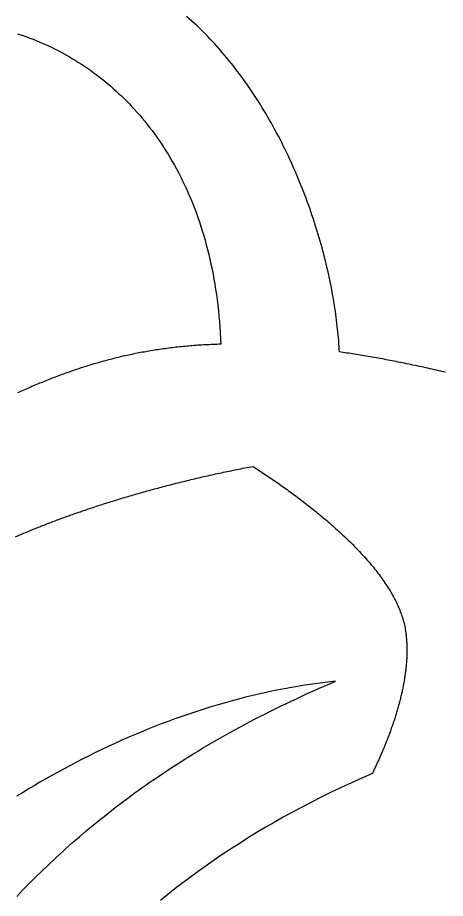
# Model space of a CAD drawing. Extents: x 5 to 105, y 2 to 136.
# Drawn here: x 74.37 to 78.22, y 87.13 to 95.06 of the extents above; entities that cross this region are included whole.
import ezdxf

# ---------------------------------------------------------------- set-up
doc = ezdxf.new("R2010")
doc.units = 0
doc.layers.get('0').update_dxf_attribs({"linetype": 'CONTINUOUS'})

msp = doc.modelspace()

# ---------------------------------------------------------------- linework, layer by layer
at = {"color": 7}
msp.add_lwpolyline([(76.1984, 92.1181), (76.1984, 92.1181)], close=True, dxfattribs=at)
for points in [[(77.2647, 92.0492, 0), (77.2634, 92.0742, 0), (77.2619, 92.0994, 0), (77.2602, 92.1249, 0), (77.2583, 92.1505, 0), (77.2562, 92.1763, 0), (77.254, 92.2023, 0), (77.2515, 92.2284, 0), (77.2488, 92.2548, 0), (77.2459, 92.2813, 0), (77.2428, 92.308, 0), (77.2396, 92.3349, 0), (77.2361, 92.3619, 0), (77.2324, 92.389, 0), (77.2285, 92.4163, 0), (77.2244, 92.4438, 0), (77.2202, 92.4714, 0), (77.2157, 92.4991, 0), (77.211, 92.527, 0), (77.2061, 92.555, 0), (77.201, 92.5831, 0), (77.1958, 92.6114, 0), (77.1903, 92.6397, 0), (77.1846, 92.6682, 0), (77.1787, 92.6968, 0), (77.1726, 92.7255, 0), (77.1663, 92.7542, 0), (77.1598, 92.7831, 0), (77.1531, 92.812, 0), (77.1462, 92.8411, 0), (77.1391, 92.8702, 0), (77.1317, 92.8994, 0), (77.1242, 92.9287, 0), (77.1165, 92.958, 0), (77.1086, 92.9874, 0), (77.1004, 93.0168, 0), (77.0921, 93.0463, 0), (77.0836, 93.0759, 0), (77.0748, 93.1055, 0), (77.0658, 93.1351, 0), (77.0567, 93.1648, 0), (77.0473, 93.1945, 0), (77.0377, 93.2243, 0), (77.028, 93.254, 0), (77.018, 93.2838, 0), (77.0078, 93.3136, 0), (76.9974, 93.3434, 0), (76.9868, 93.3732, 0), (76.9759, 93.403, 0), (76.9649, 93.4328, 0), (76.9537, 93.4626, 0), (76.9422, 93.4924, 0), (76.9306, 93.5222, 0), (76.9187, 93.5519, 0), (76.9066, 93.5816, 0), (76.8944, 93.6113, 0), (76.8819, 93.641, 0), (76.8692, 93.6706, 0), (76.8563, 93.7002, 0), (76.8431, 93.7297, 0), (76.8298, 93.7592, 0), (76.8163, 93.7886, 0), (76.8025, 93.818, 0), (76.7886, 93.8473, 0), (76.7744, 93.8765, 0), (76.76, 93.9057, 0), (76.7454, 93.9347, 0), (76.7306, 93.9637, 0), (76.7156, 93.9926, 0), (76.7003, 94.0215, 0), (76.6849, 94.0502, 0), (76.6692, 94.0788, 0), (76.6534, 94.1073, 0), (76.6373, 94.1357, 0), (76.621, 94.164, 0), (76.6045, 94.1922, 0), (76.5877, 94.2203, 0), (76.5708, 94.2482, 0), (76.5536, 94.276, 0), (76.5363, 94.3037, 0), (76.5187, 94.3312, 0), (76.5009, 94.3586, 0), (76.4828, 94.3858, 0), (76.4646, 94.4129, 0), (76.4462, 94.4398, 0), (76.4275, 94.4666, 0), (76.4086, 94.4932, 0), (76.3895, 94.5196, 0), (76.3702, 94.5459, 0), (76.3507, 94.572, 0), (76.3309, 94.5979, 0), (76.311, 94.6236, 0), (76.2908, 94.6491, 0), (76.2704, 94.6744, 0), (76.2498, 94.6995, 0), (76.2289, 94.7244, 0), (76.2079, 94.7492, 0), (76.1866, 94.7736, 0), (76.1651, 94.7979, 0), (76.1434, 94.822, 0), (76.1214, 94.8458, 0), (76.0993, 94.8694, 0), (76.0769, 94.8928, 0), (76.0543, 94.9159, 0), (76.0315, 94.9387, 0), (76.0085, 94.9614, 0), (75.9852, 94.9837, 0), (75.9618, 95.0059, 0), (75.9381, 95.0277, 0), (75.9141, 95.0493, 0), (75.89, 95.0706, 0)], [(74.3694, 94.9138, 0), (74.3972, 94.9047, 0), (74.425, 94.8952, 0), (74.4528, 94.8853, 0), (74.4806, 94.8751, 0), (74.5084, 94.8644, 0), (74.5361, 94.8533, 0), (74.5639, 94.8419, 0), (74.5915, 94.83, 0), (74.6191, 94.8178, 0), (74.6467, 94.8051, 0), (74.6742, 94.792, 0), (74.7017, 94.7786, 0), (74.7291, 94.7647, 0), (74.7564, 94.7504, 0), (74.7836, 94.7357, 0), (74.8108, 94.7206, 0), (74.8378, 94.7051, 0), (74.8648, 94.6891, 0), (74.8916, 94.6728, 0), (74.9184, 94.656, 0), (74.945, 94.6388, 0), (74.9715, 94.6212, 0), (74.9979, 94.6032, 0), (75.0242, 94.5848, 0), (75.0503, 94.5659, 0), (75.0763, 94.5466, 0), (75.1021, 94.5269, 0), (75.1278, 94.5068, 0), (75.1533, 94.4862, 0), (75.1787, 94.4652, 0), (75.2039, 94.4438, 0), (75.2289, 94.422, 0), (75.2537, 94.3997, 0), (75.2783, 94.377, 0), (75.3028, 94.3538, 0), (75.327, 94.3302, 0), (75.3511, 94.3062, 0), (75.3749, 94.2817, 0), (75.3985, 94.2568, 0), (75.4219, 94.2314, 0), (75.445, 94.2056, 0), (75.468, 94.1794, 0), (75.4906, 94.1527, 0), (75.5131, 94.1256, 0), (75.5353, 94.098, 0), (75.5572, 94.07, 0), (75.5789, 94.0415, 0), (75.6003, 94.0125, 0), (75.6214, 93.9832, 0), (75.6423, 93.9533, 0), (75.6628, 93.923, 0), (75.6831, 93.8922, 0), (75.7031, 93.861, 0), (75.7227, 93.8294, 0), (75.7421, 93.7972, 0), (75.7611, 93.7646, 0), (75.7799, 93.7315, 0), (75.7983, 93.698, 0), (75.8164, 93.664, 0), (75.8341, 93.6295, 0), (75.8515, 93.5946, 0), (75.8685, 93.5592, 0), (75.8852, 93.5233, 0), (75.9016, 93.487, 0), (75.9175, 93.4501, 0), (75.9331, 93.4128, 0), (75.9484, 93.3751, 0), (75.9632, 93.3368, 0), (75.9776, 93.2981, 0), (75.9917, 93.2588, 0), (76.0054, 93.2191, 0), (76.0186, 93.179, 0), (76.0314, 93.1383, 0), (76.0439, 93.0971, 0), (76.0559, 93.0555, 0), (76.0674, 93.0133, 0), (76.0786, 92.9707, 0), (76.0893, 92.9276, 0), (76.0995, 92.884, 0), (76.1093, 92.8399, 0), (76.1187, 92.7953, 0), (76.1276, 92.7502, 0), (76.136, 92.7046, 0), (76.1439, 92.6585, 0), (76.1514, 92.6119, 0), (76.1584, 92.5648, 0), (76.1648, 92.5172, 0), (76.1708, 92.4691, 0), (76.1763, 92.4205, 0), (76.1813, 92.3714, 0), (76.1858, 92.3218, 0), (76.1897, 92.2716, 0), (76.1931, 92.221, 0), (76.196, 92.1698, 0), (76.1984, 92.1181, 0)], [(76.1984, 92.1182, 0), (76.1808, 92.1177, 0), (76.1634, 92.1171, 0), (76.1459, 92.1165, 0), (76.1286, 92.1159, 0), (76.1113, 92.1152, 0), (76.094, 92.1144, 0), (76.0769, 92.1136, 0), (76.0597, 92.1127, 0), (76.0427, 92.1117, 0), (76.0256, 92.1107, 0), (76.0087, 92.1096, 0), (75.9918, 92.1085, 0), (75.9749, 92.1073, 0), (75.9581, 92.1061, 0), (75.9414, 92.1048, 0), (75.9247, 92.1034, 0), (75.908, 92.102, 0), (75.8914, 92.1005, 0), (75.8749, 92.099, 0), (75.8584, 92.0974, 0), (75.842, 92.0958, 0), (75.8256, 92.0941, 0), (75.8092, 92.0923, 0), (75.7929, 92.0905, 0), (75.7767, 92.0886, 0), (75.7605, 92.0867, 0), (75.7443, 92.0847, 0), (75.7282, 92.0827, 0), (75.7121, 92.0806, 0), (75.6961, 92.0784, 0), (75.6801, 92.0762, 0), (75.6642, 92.074, 0), (75.6483, 92.0717, 0), (75.6324, 92.0693, 0), (75.6166, 92.0669, 0), (75.6009, 92.0644, 0), (75.5851, 92.0619, 0), (75.5694, 92.0593, 0), (75.5538, 92.0567, 0), (75.5382, 92.054, 0), (75.5226, 92.0512, 0), (75.5071, 92.0484, 0), (75.4916, 92.0456, 0), (75.4761, 92.0427, 0), (75.4607, 92.0397, 0), (75.4453, 92.0367, 0), (75.43, 92.0337, 0), (75.4147, 92.0306, 0), (75.3994, 92.0274, 0), (75.3841, 92.0242, 0), (75.3689, 92.0209, 0), (75.3537, 92.0176, 0), (75.3386, 92.0142, 0), (75.3235, 92.0108, 0), (75.3084, 92.0073, 0), (75.2933, 92.0038, 0), (75.2783, 92.0002, 0), (75.2633, 91.9966, 0), (75.2483, 91.9929, 0), (75.2334, 91.9892, 0), (75.2185, 91.9854, 0), (75.2036, 91.9816, 0), (75.1888, 91.9777, 0), (75.1739, 91.9738, 0), (75.1591, 91.9698, 0), (75.1443, 91.9658, 0), (75.1296, 91.9617, 0), (75.1148, 91.9576, 0), (75.1001, 91.9534, 0), (75.0854, 91.9492, 0), (75.0708, 91.945, 0), (75.0561, 91.9406, 0), (75.0415, 91.9363, 0), (75.0269, 91.9319, 0), (75.0123, 91.9274, 0), (74.9978, 91.9229, 0), (74.9832, 91.9184, 0), (74.9687, 91.9137, 0), (74.9542, 91.9091, 0), (74.9397, 91.9044, 0), (74.9252, 91.8997, 0), (74.9108, 91.8949, 0), (74.8963, 91.89, 0), (74.8819, 91.8852, 0), (74.8675, 91.8802, 0), (74.8531, 91.8753, 0), (74.8387, 91.8702, 0), (74.8244, 91.8652, 0), (74.81, 91.8601, 0), (74.7957, 91.8549, 0), (74.7813, 91.8497, 0), (74.767, 91.8444, 0), (74.7527, 91.8392, 0), (74.7384, 91.8338, 0), (74.7241, 91.8284, 0), (74.7098, 91.823, 0), (74.6955, 91.8175, 0), (74.6813, 91.812, 0), (74.667, 91.8065, 0), (74.6528, 91.8009, 0), (74.6385, 91.7952, 0), (74.6243, 91.7895, 0), (74.61, 91.7838, 0), (74.5958, 91.778, 0), (74.5816, 91.7722, 0), (74.5673, 91.7664, 0), (74.5531, 91.7605, 0), (74.5389, 91.7545, 0), (74.5247, 91.7485, 0), (74.5105, 91.7425, 0), (74.4962, 91.7364, 0), (74.482, 91.7303, 0), (74.4678, 91.7242, 0), (74.4536, 91.718, 0), (74.4394, 91.7117, 0), (74.4251, 91.7055, 0), (74.4109, 91.6991, 0), (74.3967, 91.6928, 0), (74.3825, 91.6864, 0), (74.3682, 91.6799, 0)], [(78.2188, 91.866, 0), (78.1988, 91.8707, 0), (78.1789, 91.8753, 0), (78.1591, 91.8799, 0), (78.1393, 91.8844, 0), (78.1196, 91.8889, 0), (78.1, 91.8933, 0), (78.0804, 91.8977, 0), (78.061, 91.902, 0), (78.0415, 91.9063, 0), (78.0222, 91.9105, 0), (78.0029, 91.9147, 0), (77.9836, 91.9189, 0), (77.9645, 91.923, 0), (77.9454, 91.9271, 0), (77.9263, 91.9311, 0), (77.9073, 91.9351, 0), (77.8884, 91.939, 0), (77.8696, 91.9429, 0), (77.8508, 91.9468, 0), (77.8321, 91.9506, 0), (77.8134, 91.9543, 0), (77.7948, 91.958, 0), (77.7763, 91.9617, 0), (77.7578, 91.9653, 0), (77.7394, 91.9689, 0), (77.721, 91.9724, 0), (77.7027, 91.9759, 0), (77.6845, 91.9794, 0), (77.6663, 91.9828, 0), (77.6482, 91.9861, 0), (77.6302, 91.9895, 0), (77.6122, 91.9927, 0), (77.5943, 91.996, 0), (77.5764, 91.9991, 0), (77.5586, 92.0023, 0), (77.5408, 92.0054, 0), (77.5232, 92.0084, 0), (77.5055, 92.0115, 0), (77.488, 92.0144, 0), (77.4704, 92.0174, 0), (77.453, 92.0202, 0), (77.4356, 92.0231, 0), (77.4182, 92.0259, 0), (77.4009, 92.0286, 0), (77.3837, 92.0314, 0), (77.3665, 92.034, 0), (77.3494, 92.0367, 0), (77.3324, 92.0393, 0), (77.3154, 92.0418, 0), (77.2984, 92.0443, 0), (77.2815, 92.0468, 0), (77.2647, 92.0492, 0)], [(74.5171, 90.4548, 0), (74.5298, 90.46, 0), (74.5426, 90.4651, 0), (74.5554, 90.4702, 0), (74.5683, 90.4753, 0), (74.5812, 90.4804, 0), (74.5942, 90.4855, 0), (74.6072, 90.4906, 0), (74.6203, 90.4957, 0), (74.6334, 90.5008, 0), (74.6466, 90.5059, 0), (74.6598, 90.511, 0), (74.673, 90.516, 0), (74.6864, 90.5211, 0), (74.6997, 90.5261, 0), (74.7131, 90.5312, 0), (74.7266, 90.5362, 0), (74.7401, 90.5412, 0), (74.7536, 90.5462, 0), (74.7672, 90.5512, 0), (74.7808, 90.5562, 0), (74.7945, 90.5612, 0), (74.8083, 90.5662, 0), (74.8221, 90.5712, 0), (74.8359, 90.5761, 0), (74.8498, 90.5811, 0), (74.8637, 90.586, 0), (74.8776, 90.591, 0), (74.8916, 90.5959, 0), (74.9057, 90.6008, 0), (74.9198, 90.6057, 0), (74.934, 90.6106, 0), (74.9482, 90.6155, 0), (74.9624, 90.6204, 0), (74.9767, 90.6253, 0), (74.991, 90.6301, 0), (75.0054, 90.635, 0), (75.0198, 90.6398, 0), (75.0343, 90.6447, 0), (75.0488, 90.6495, 0), (75.0633, 90.6543, 0), (75.0779, 90.6591, 0), (75.0926, 90.6639, 0), (75.1072, 90.6687, 0), (75.122, 90.6734, 0), (75.1368, 90.6782, 0), (75.1516, 90.6829, 0), (75.1664, 90.6877, 0), (75.1813, 90.6924, 0), (75.1963, 90.6971, 0), (75.2113, 90.7018, 0), (75.2263, 90.7065, 0), (75.2414, 90.7112, 0), (75.2565, 90.7158, 0), (75.2717, 90.7205, 0), (75.2869, 90.7251, 0), (75.3021, 90.7297, 0), (75.3174, 90.7343, 0), (75.3327, 90.7389, 0), (75.3481, 90.7435, 0), (75.3635, 90.7481, 0), (75.379, 90.7527, 0), (75.3945, 90.7572, 0), (75.41, 90.7618, 0), (75.4256, 90.7663, 0), (75.4412, 90.7708, 0), (75.4569, 90.7753, 0), (75.4726, 90.7798, 0), (75.4884, 90.7842, 0), (75.5042, 90.7887, 0), (75.52, 90.7931, 0), (75.5359, 90.7975, 0), (75.5518, 90.8019, 0), (75.5677, 90.8063, 0), (75.5837, 90.8107, 0), (75.5998, 90.8151, 0), (75.6158, 90.8194, 0), (75.6319, 90.8238, 0), (75.6481, 90.8281, 0), (75.6643, 90.8324, 0), (75.6805, 90.8367, 0), (75.6968, 90.841, 0), (75.7131, 90.8452, 0), (75.7294, 90.8495, 0), (75.7458, 90.8537, 0), (75.7623, 90.8579, 0), (75.7787, 90.8621, 0), (75.7952, 90.8663, 0), (75.8118, 90.8704, 0), (75.8284, 90.8746, 0), (75.845, 90.8787, 0), (75.8616, 90.8828, 0), (75.8783, 90.8869, 0), (75.8951, 90.891, 0), (75.9118, 90.8951, 0), (75.9287, 90.8991, 0), (75.9455, 90.9031, 0), (75.9624, 90.9071, 0), (75.9793, 90.9111, 0), (75.9963, 90.9151, 0), (76.0133, 90.9191, 0), (76.0303, 90.923, 0), (76.0474, 90.9269, 0), (76.0645, 90.9308, 0), (76.0816, 90.9347, 0), (76.0988, 90.9386, 0), (76.116, 90.9424, 0), (76.1333, 90.9463, 0), (76.1506, 90.9501, 0), (76.1679, 90.9539, 0), (76.1853, 90.9577, 0), (76.2027, 90.9614, 0), (76.2201, 90.9651, 0), (76.2376, 90.9689, 0), (76.2551, 90.9726, 0), (76.2726, 90.9762, 0), (76.2902, 90.9799, 0), (76.3078, 90.9835, 0), (76.3254, 90.9871, 0), (76.3431, 90.9907, 0), (76.3608, 90.9943, 0), (76.3786, 90.9979, 0), (76.3964, 91.0014, 0), (76.4142, 91.0049, 0), (76.432, 91.0084, 0), (76.4499, 91.0119, 0), (76.4678, 91.0154, 0), (76.4858, 91.0188, 0)], [(76.4858, 91.0188, 0), (76.4977, 91.0111, 0), (76.5096, 91.0034, 0), (76.5217, 90.9955, 0), (76.5338, 90.9875, 0), (76.5461, 90.9795, 0), (76.5585, 90.9713, 0), (76.5709, 90.9631, 0), (76.5834, 90.9547, 0), (76.5961, 90.9463, 0), (76.6088, 90.9378, 0), (76.6215, 90.9292, 0), (76.6344, 90.9204, 0), (76.6473, 90.9116, 0), (76.6603, 90.9028, 0), (76.6734, 90.8938, 0), (76.6865, 90.8847, 0), (76.6997, 90.8756, 0), (76.713, 90.8663, 0), (76.7263, 90.857, 0), (76.7396, 90.8476, 0), (76.753, 90.8381, 0), (76.7665, 90.8285, 0), (76.78, 90.8189, 0), (76.7935, 90.8091, 0), (76.8071, 90.7993, 0), (76.8207, 90.7894, 0), (76.8344, 90.7794, 0), (76.848, 90.7694, 0), (76.8617, 90.7593, 0), (76.8755, 90.7491, 0), (76.8892, 90.7388, 0), (76.903, 90.7284, 0), (76.9167, 90.718, 0), (76.9305, 90.7075, 0), (76.9443, 90.6969, 0), (76.9581, 90.6863, 0), (76.9719, 90.6756, 0), (76.9857, 90.6648, 0), (76.9995, 90.654, 0), (77.0133, 90.6431, 0), (77.0271, 90.6321, 0), (77.0409, 90.6211, 0), (77.0547, 90.61, 0), (77.0684, 90.5988, 0), (77.0822, 90.5876, 0), (77.0959, 90.5763, 0), (77.1095, 90.5649, 0), (77.1232, 90.5535, 0), (77.1368, 90.542, 0), (77.1504, 90.5305, 0), (77.1639, 90.5189, 0), (77.1774, 90.5073, 0), (77.1909, 90.4956, 0), (77.2043, 90.4838, 0), (77.2177, 90.472, 0), (77.231, 90.4601, 0), (77.2442, 90.4482, 0), (77.2574, 90.4363, 0), (77.2705, 90.4243, 0), (77.2836, 90.4122, 0), (77.2966, 90.4001, 0), (77.3095, 90.3879, 0), (77.3224, 90.3757, 0), (77.3352, 90.3635, 0), (77.3479, 90.3512, 0), (77.3605, 90.3388, 0), (77.3731, 90.3264, 0), (77.3855, 90.314, 0), (77.3979, 90.3015, 0), (77.4101, 90.289, 0), (77.4223, 90.2765, 0), (77.4344, 90.2639, 0), (77.4464, 90.2512, 0), (77.4582, 90.2386, 0), (77.47, 90.2259, 0), (77.4816, 90.2131, 0), (77.4931, 90.2004, 0), (77.5046, 90.1876, 0), (77.5159, 90.1747, 0), (77.527, 90.1618, 0), (77.5381, 90.1489, 0), (77.549, 90.136, 0), (77.5598, 90.123, 0), (77.5704, 90.11, 0), (77.5809, 90.097, 0), (77.5913, 90.084, 0), (77.6016, 90.0709, 0), (77.6116, 90.0578, 0), (77.6216, 90.0447, 0), (77.6314, 90.0315, 0), (77.641, 90.0184, 0), (77.6505, 90.0052, 0), (77.6598, 89.992, 0), (77.6689, 89.9787, 0), (77.6779, 89.9655, 0), (77.6867, 89.9522, 0), (77.6954, 89.9389, 0), (77.7038, 89.9256, 0), (77.7121, 89.9123, 0), (77.7202, 89.899, 0), (77.7281, 89.8856, 0), (77.7359, 89.8722, 0), (77.7434, 89.8589, 0), (77.7508, 89.8455, 0), (77.7579, 89.8321, 0), (77.7649, 89.8187, 0), (77.7716, 89.8053, 0), (77.7782, 89.7918, 0), (77.7845, 89.7784, 0), (77.7907, 89.765, 0), (77.7966, 89.7515, 0), (77.8023, 89.7381, 0), (77.8078, 89.7246, 0), (77.813, 89.7112, 0), (77.8181, 89.6977, 0), (77.8229, 89.6843, 0), (77.8274, 89.6708, 0), (77.8318, 89.6574, 0), (77.8359, 89.6439, 0), (77.8398, 89.6305, 0), (77.8434, 89.617, 0), (77.8468, 89.6036, 0), (77.8499, 89.5901, 0), (77.8528, 89.5767, 0), (77.8554, 89.5633, 0), (77.8578, 89.5498, 0), (77.8599, 89.5364, 0)], [(74.3506, 90.3846, 0), (74.3836, 90.399, 0), (74.4168, 90.4132, 0), (74.4501, 90.4273, 0), (74.4835, 90.4411, 0), (74.5171, 90.4548, 0)], [(77.8599, 89.5364, 0), (77.8613, 89.5268, 0), (77.8625, 89.5172, 0), (77.8637, 89.5076, 0), (77.8649, 89.4979, 0), (77.8659, 89.4883, 0), (77.8668, 89.4785, 0), (77.8677, 89.4688, 0), (77.8685, 89.459, 0), (77.8692, 89.4492, 0), (77.8698, 89.4394, 0), (77.8704, 89.4296, 0), (77.8709, 89.4197, 0), (77.8713, 89.4098, 0), (77.8716, 89.3999, 0), (77.8718, 89.3899, 0), (77.872, 89.38, 0), (77.8721, 89.37, 0), (77.8721, 89.36, 0), (77.8721, 89.35, 0), (77.8719, 89.3399, 0), (77.8717, 89.3299, 0), (77.8714, 89.3198, 0), (77.8711, 89.3097, 0), (77.8707, 89.2995, 0), (77.8702, 89.2894, 0), (77.8696, 89.2793, 0), (77.869, 89.2691, 0), (77.8683, 89.2589, 0), (77.8675, 89.2487, 0), (77.8667, 89.2385, 0), (77.8658, 89.2282, 0), (77.8649, 89.218, 0), (77.8638, 89.2077, 0), (77.8627, 89.1975, 0), (77.8616, 89.1872, 0), (77.8604, 89.1769, 0), (77.8591, 89.1666, 0), (77.8577, 89.1562, 0), (77.8563, 89.1459, 0), (77.8548, 89.1356, 0), (77.8533, 89.1252, 0), (77.8517, 89.1149, 0), (77.8501, 89.1045, 0), (77.8484, 89.0941, 0), (77.8466, 89.0837, 0), (77.8448, 89.0733, 0), (77.8429, 89.0629, 0), (77.8409, 89.0525, 0), (77.8389, 89.0421, 0), (77.8369, 89.0317, 0), (77.8348, 89.0213, 0), (77.8326, 89.0109, 0), (77.8304, 89.0005, 0), (77.8282, 88.99, 0), (77.8258, 88.9796, 0), (77.8235, 88.9692, 0), (77.8211, 88.9587, 0), (77.8186, 88.9483, 0), (77.8161, 88.9378, 0), (77.8135, 88.9274, 0), (77.8109, 88.917, 0), (77.8082, 88.9065, 0), (77.8055, 88.8961, 0), (77.8028, 88.8857, 0), (77.7999, 88.8752, 0), (77.7971, 88.8648, 0), (77.7942, 88.8544, 0), (77.7913, 88.844, 0), (77.7883, 88.8336, 0), (77.7853, 88.8231, 0), (77.7822, 88.8127, 0), (77.7791, 88.8023, 0), (77.7759, 88.792, 0), (77.7727, 88.7816, 0), (77.7695, 88.7712, 0), (77.7662, 88.7608, 0), (77.7629, 88.7505, 0), (77.7596, 88.7401, 0), (77.7562, 88.7298, 0), (77.7528, 88.7194, 0), (77.7493, 88.7091, 0), (77.7458, 88.6988, 0), (77.7423, 88.6885, 0), (77.7387, 88.6782, 0), (77.7351, 88.6679, 0), (77.7315, 88.6577, 0), (77.7278, 88.6474, 0), (77.7241, 88.6372, 0), (77.7204, 88.627, 0), (77.7166, 88.6168, 0), (77.7129, 88.6066, 0), (77.709, 88.5964, 0), (77.7052, 88.5863, 0), (77.7013, 88.5761, 0), (77.6974, 88.566, 0), (77.6935, 88.5559, 0), (77.6895, 88.5458, 0), (77.6855, 88.5357, 0), (77.6815, 88.5257, 0), (77.6775, 88.5157, 0), (77.6734, 88.5057, 0), (77.6693, 88.4957, 0), (77.6652, 88.4857, 0), (77.6611, 88.4758, 0), (77.657, 88.4658, 0), (77.6528, 88.4559, 0), (77.6486, 88.4461, 0), (77.6444, 88.4362, 0), (77.6402, 88.4264, 0), (77.6359, 88.4166, 0), (77.6316, 88.4068, 0), (77.6274, 88.3971, 0), (77.623, 88.3874, 0), (77.6187, 88.3777, 0), (77.6144, 88.368, 0), (77.61, 88.3584, 0), (77.6057, 88.3487, 0), (77.6013, 88.3392, 0), (77.5969, 88.3296, 0), (77.5925, 88.3201, 0), (77.5881, 88.3106, 0), (77.5837, 88.3011, 0), (77.5792, 88.2917, 0), (77.5748, 88.2823, 0), (77.5703, 88.2729, 0), (77.5659, 88.2636, 0), (77.5614, 88.2543, 0)], [(77.2297, 89.0839, 0), (77.1605, 89.076, 0), (77.0917, 89.0674, 0), (77.0232, 89.0579, 0), (76.955, 89.0477, 0), (76.8871, 89.0368, 0), (76.8196, 89.025, 0), (76.7523, 89.0126, 0), (76.6854, 88.9994, 0), (76.6189, 88.9855, 0), (76.5526, 88.9709, 0), (76.4867, 88.9556, 0), (76.4212, 88.9396, 0), (76.356, 88.923, 0), (76.2911, 88.9057, 0), (76.2266, 88.8878, 0), (76.1624, 88.8692, 0), (76.0986, 88.85, 0), (76.0351, 88.8303, 0), (75.972, 88.8099, 0), (75.9092, 88.7889, 0), (75.8468, 88.7674, 0), (75.7848, 88.7453, 0), (75.7232, 88.7227, 0), (75.6619, 88.6996, 0), (75.6009, 88.6759, 0), (75.5404, 88.6517, 0), (75.4802, 88.627, 0), (75.4204, 88.6019, 0), (75.361, 88.5762, 0), (75.302, 88.5501, 0), (75.2434, 88.5236, 0), (75.1851, 88.4966, 0), (75.1273, 88.4692, 0), (75.0698, 88.4414, 0), (75.0127, 88.4132, 0), (74.9561, 88.3846, 0), (74.8998, 88.3557, 0), (74.844, 88.3263, 0), (74.7885, 88.2966, 0), (74.7335, 88.2666, 0), (74.6788, 88.2363, 0), (74.6246, 88.2056, 0), (74.5708, 88.1747, 0), (74.5175, 88.1434, 0), (74.4645, 88.1119, 0), (74.412, 88.0801, 0), (74.3599, 88.0481, 0)], [(74.3624, 87.1474, 0), (74.3882, 87.1745, 0), (74.4143, 87.2015, 0), (74.4406, 87.2286, 0), (74.4672, 87.2556, 0), (74.4939, 87.2826, 0), (74.5209, 87.3095, 0), (74.5482, 87.3365, 0), (74.5757, 87.3634, 0), (74.6034, 87.3902, 0), (74.6313, 87.4171, 0), (74.6596, 87.4439, 0), (74.688, 87.4707, 0), (74.7168, 87.4975, 0), (74.7457, 87.5242, 0), (74.775, 87.5508, 0), (74.8045, 87.5775, 0), (74.8343, 87.6041, 0), (74.8643, 87.6307, 0), (74.8946, 87.6572, 0), (74.9252, 87.6837, 0), (74.9561, 87.7101, 0), (74.9873, 87.7365, 0), (75.0187, 87.7628, 0), (75.0505, 87.7891, 0), (75.0825, 87.8154, 0), (75.1148, 87.8416, 0), (75.1475, 87.8677, 0), (75.1804, 87.8938, 0), (75.2136, 87.9199, 0), (75.2472, 87.9459, 0), (75.281, 87.9718, 0), (75.3152, 87.9977, 0), (75.3497, 88.0235, 0), (75.3845, 88.0493, 0), (75.4196, 88.075, 0), (75.4551, 88.1006, 0), (75.4909, 88.1262, 0), (75.527, 88.1517, 0), (75.5635, 88.1771, 0), (75.6003, 88.2025, 0), (75.6374, 88.2278, 0), (75.6749, 88.2531, 0), (75.7128, 88.2783, 0), (75.751, 88.3034, 0), (75.7895, 88.3284, 0), (75.8284, 88.3533, 0), (75.8677, 88.3782, 0), (75.9073, 88.403, 0), (75.9473, 88.4278, 0), (75.9877, 88.4524, 0), (76.0285, 88.477, 0), (76.0696, 88.5015, 0), (76.1111, 88.5259, 0), (76.153, 88.5502, 0), (76.1953, 88.5744, 0), (76.2379, 88.5986, 0), (76.281, 88.6227, 0), (76.3245, 88.6466, 0), (76.3683, 88.6705, 0), (76.4126, 88.6943, 0), (76.4573, 88.718, 0), (76.5023, 88.7416, 0), (76.5478, 88.7652, 0), (76.5937, 88.7886, 0), (76.64, 88.8119, 0), (76.6868, 88.8351, 0), (76.734, 88.8583, 0), (76.7816, 88.8813, 0), (76.8296, 88.9042, 0), (76.878, 88.9271, 0), (76.9269, 88.9498, 0), (76.9763, 88.9724, 0), (77.0261, 88.9949, 0), (77.0763, 89.0173, 0), (77.127, 89.0396, 0), (77.1781, 89.0618, 0), (77.2297, 89.0839, 0)], [(77.5614, 88.2543, 0), (77.4666, 88.2128, 0), (77.3734, 88.1706, 0), (77.2815, 88.1279, 0), (77.1912, 88.0845, 0), (77.1022, 88.0406, 0), (77.0146, 87.9962, 0), (76.9284, 87.9512, 0), (76.8435, 87.9056, 0), (76.76, 87.8595, 0), (76.6779, 87.8129, 0), (76.597, 87.7658, 0), (76.5174, 87.7182, 0), (76.439, 87.6701, 0), (76.362, 87.6215, 0), (76.2861, 87.5724, 0), (76.2115, 87.5229, 0), (76.138, 87.4729, 0), (76.0658, 87.4225, 0), (75.9946, 87.3716, 0), (75.9247, 87.3203, 0), (75.8558, 87.2686, 0), (75.7881, 87.2165, 0), (75.7214, 87.164, 0), (75.6558, 87.1111, 0)]]:
    msp.add_polyline3d(points, dxfattribs=at)

doc.saveas('drawing.dxf')
